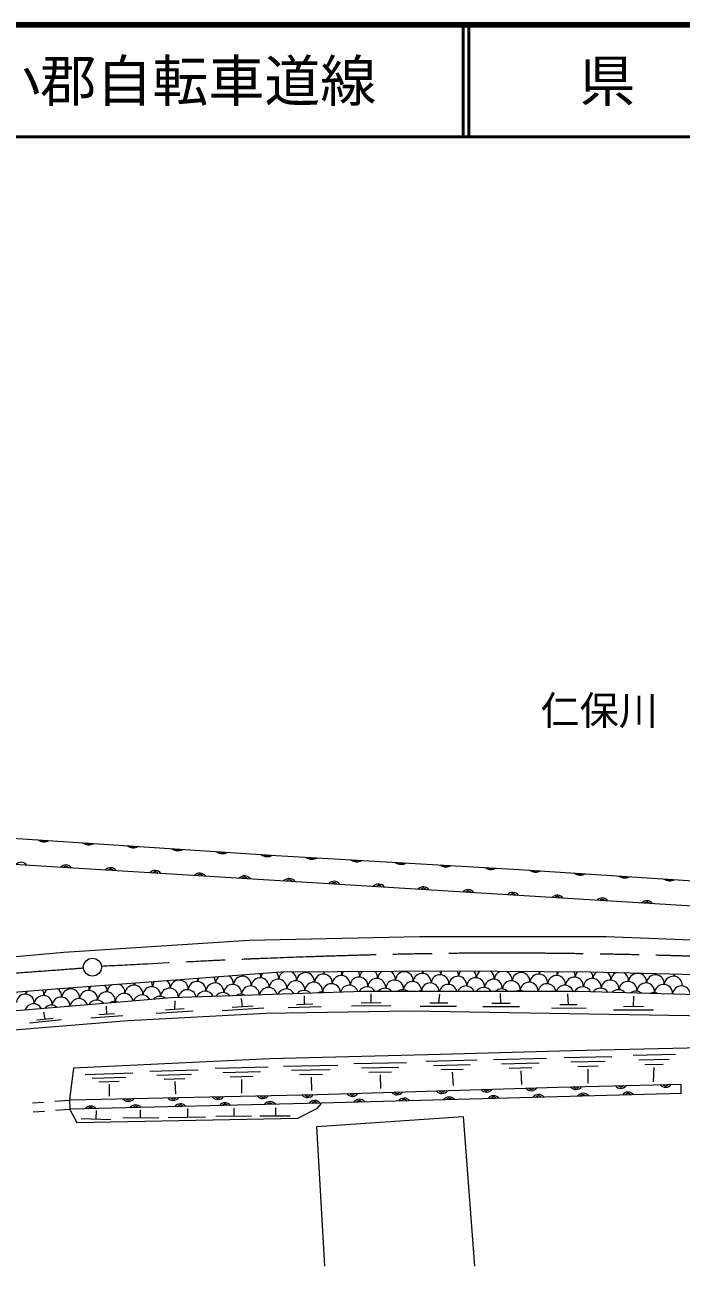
# Model space of a CAD drawing. Units: millimetres, scale not verified. Extents: x 40000 to 680000, y 20000 to 380000.
# Drawn here: x 258585 to 317211, y 269197 to 380000 of the extents above; entities that cross this region are included whole.
import ezdxf
from ezdxf.enums import TextEntityAlignment as Align

# ---------------------------------------------------------------- set-up
doc = ezdxf.new("R2010")
doc.units = ezdxf.units.MM
doc.header["$LTSCALE"] = 1000
doc.linetypes.add('CHAIN', pattern=[18.5, 12, -1.5, 3.5, -1.5])
for name, color, linetype, lineweight in [('M-BGD', 7, 'Continuous', 13), ('M-BMK', 2, 'CHAIN', 13), ('M-BMK-SRVR', 3, 'Continuous', 13), ('M-TTL', 2, 'Continuous', 140), ('M-TTL-LINE', 7, 'Continuous', 50)]:
    doc.layers.add(name, color=color, linetype=linetype, lineweight=lineweight)
doc.layers.add('M-BGD-HTXT', color=7, linetype='Continuous')
doc.layers.add('M-TTL-TXT', color=7, linetype='Continuous')
doc.styles.add('ＭＳ ゴシック', font='')
doc.styles.get('ＭＳ ゴシック').set_extended_font_data('MS Gothic')

msp = doc.modelspace()

# ---------------------------------------------------------------- linework, layer by layer
at = {"layer": 'M-BGD'}
for p, q in [((256572, 307465), (281036, 305854)), ((281373, 303602), (239878, 306113)), ((281036, 305854), (302753, 304608)), ((375471, 297769), (281373, 303602)), ((302753, 304608), (331721, 302741)), ((278633, 298255), (262071, 297184)), ((293877, 298584), (278633, 298255)), ((310522, 298584), (293877, 298584)), ((328403, 297925), (310522, 298584)), ((262071, 297184), (250205, 296112)), ((270891, 294657), (281456, 295481)), ((281456, 295481), (296618, 295563)), ((296618, 295563), (309143, 295481)), ((309143, 295481), (324753, 295078)), ((249186, 292982), (261283, 293949)), ((261283, 293949), (270891, 294657)), ((288821, 293723), (271681, 293146)), ((308020, 293723), (288821, 293723)), ((329820, 293101), (308020, 293723)), ((271681, 293146), (256767, 291910)), ((271981, 292108), (272014, 292877)), ((278041, 292349), (277953, 293091)), ((284315, 292573), (282840, 292539)), ((283577, 292556), (283577, 293332)), ((290401, 292706), (288635, 292684)), ((289518, 292695), (289511, 293508)), ((296357, 292663), (294746, 292663)), ((295552, 292663), (295654, 293483)), ((301935, 292644), (300294, 292637)), ((301114, 292641), (301085, 293527)), ((307929, 292521), (306376, 292536)), ((307152, 292529), (307094, 293496)), ((312957, 292357), (312972, 293302)), ((260392, 291238), (260271, 291864)), ((267328, 291548), (264493, 291328)), ((266608, 291735), (265191, 291625)), ((265900, 291680), (265867, 292405)), ((280120, 291752), (267814, 291093)), ((273629, 291962), (270311, 291742)), ((272810, 292163), (271151, 292053)), ((279935, 292219), (276205, 291984)), ((278973, 292408), (277108, 292290)), ((292974, 291972), (280120, 291752)), ((285052, 292331), (282103, 292263)), ((291286, 292446), (287755, 292402)), ((321320, 291477), (292974, 291972)), ((297129, 292390), (293906, 292390)), ((302765, 292352), (299484, 292338)), ((308725, 292192), (305619, 292221)), ((314725, 292050), (311180, 292035)), ((313843, 292361), (312071, 292354)), ((267814, 291093), (256498, 290159)), ((261871, 291172), (258993, 290886)), ((261111, 291309), (259672, 291166)), ((295727, 288088), (280510, 287703)), ((307458, 288418), (295727, 288088)), ((319031, 288686), (307458, 288418)), ((312908, 288044), (316713, 288112)), ((280510, 287703), (262931, 286879)), ((275585, 286884), (280320, 286986)), ((281699, 287060), (286553, 287145)), ((287964, 287277), (292664, 287379)), ((294417, 287501), (298997, 287621)), ((295093, 287121), (298365, 287207)), ((300455, 287643), (305189, 287763)), ((301151, 287256), (304533, 287341)), ((306763, 287831), (311024, 287922)), ((307367, 287429), (310411, 287494)), ((307971, 287027), (309797, 287066)), ((313434, 287624), (316152, 287673)), ((313961, 287204), (315592, 287233)), ((262931, 286879), (262581, 284063)), ((263983, 286312), (268222, 286449)), ((264593, 285977), (267620, 286074)), ((269750, 286596), (274057, 286732)), ((270391, 286245), (273467, 286343)), ((271032, 285895), (272878, 285954)), ((276260, 286496), (279641, 286569)), ((276934, 286107), (278963, 286151)), ((282403, 286682), (285870, 286743)), ((283108, 286304), (285188, 286341)), ((284155, 286062), (284188, 284892)), ((288644, 286892), (292002, 286966)), ((289325, 286508), (291339, 286552)), ((290338, 286264), (290366, 285066)), ((295769, 286741), (297732, 286792)), ((296765, 286502), (296831, 285310)), ((301847, 286868), (303876, 286919)), ((302875, 286624), (302936, 285410)), ((308881, 286770), (308866, 285524)), ((314765, 286932), (314714, 285643)), ((265202, 285641), (267018, 285700)), ((266112, 285434), (266123, 284368)), ((271972, 285678), (272049, 284568)), ((277948, 285861), (277942, 284652)), ((284727, 284517), (306224, 285177)), ((306224, 285177), (317192, 285452)), ((317192, 285452), (317170, 284649)), ((259267, 283763), (260264, 283841)), ((261261, 283920), (262533, 284019)), ((262581, 284063), (262613, 283184)), ((262680, 284041), (284727, 284517)), ((285056, 283748), (262680, 283199)), ((284740, 283313), (285098, 283720)), ((317248, 284615), (285056, 283748)), ((259338, 282962), (260335, 283037)), ((261332, 283113), (262554, 283205)), ((262613, 283184), (263221, 282012)), ((264970, 282324), (264998, 283081)), ((268913, 282448), (268918, 283164)), ((273158, 282454), (273150, 283273)), ((278845, 282592), (275644, 282548)), ((277289, 282617), (277279, 283303)), ((279562, 282624), (282274, 282624)), ((281008, 282671), (281009, 283332)), ((282978, 282409), (284740, 283313)), ((284670, 281671), (297740, 282570)), ((297740, 282570), (298753, 269199)), ((263221, 282012), (282978, 282409)), ((263627, 282367), (266264, 282293)), ((267343, 282462), (270555, 282451)), ((271380, 282462), (274711, 282516)), ((285396, 269197), (284670, 281671))]:
    msp.add_line(p, q, dxfattribs=at)
for centre, radius, start, end in [((260292, 307980), 908, 232.83298, 299.62996), ((260267, 307601), 454, 232.83298, 299.62996), ((264284, 307717), 908, 232.83298, 299.62996), ((264259, 307339), 454, 232.83298, 299.62996), ((268275, 307454), 908, 232.83298, 299.62996), ((268250, 307076), 454, 232.83298, 299.62996), ((272266, 307191), 908, 232.83298, 299.62996), ((272241, 306813), 454, 232.83298, 299.62996), ((276258, 306928), 908, 232.83298, 299.62996), ((276233, 306550), 454, 232.83298, 299.62996), ((280249, 306665), 908, 232.83298, 299.62996), ((280224, 306287), 454, 232.83298, 299.62996), ((258247, 304626), 625, 33.40669, 139.6669), ((262239, 304384), 625, 33.40669, 139.6669), ((262251, 304571), 312, 33.40669, 139.6669), ((266232, 304142), 625, 33.40669, 139.6669), ((284236, 306430), 908, 233.32002, 300.11699), ((284214, 306051), 454, 233.32002, 300.11699), ((288229, 306201), 908, 233.32002, 300.11699), ((288207, 305822), 454, 233.32002, 300.11699), ((292223, 305972), 908, 233.32002, 300.11699), ((292201, 305593), 454, 233.32002, 300.11699), ((296216, 305743), 908, 233.32002, 300.11699), ((296194, 305364), 454, 233.32002, 300.11699), ((300209, 305514), 908, 233.32002, 300.11699), ((300188, 305135), 454, 233.32002, 300.11699), ((266243, 304329), 312, 33.40669, 139.6669), ((270225, 303901), 625, 33.40669, 139.6669), ((270236, 304088), 312, 33.40669, 139.6669), ((274217, 303659), 625, 33.40669, 139.6669), ((274229, 303846), 312, 33.40669, 139.6669), ((278210, 303417), 625, 33.40669, 139.6669), ((278221, 303605), 312, 33.40669, 139.6669), ((282202, 303175), 625, 33.32279, 139.58299), ((282214, 303362), 312, 33.32279, 139.58299), ((304208, 305274), 908, 232.91245, 299.70943), ((304183, 304896), 454, 232.91245, 299.70943), ((308199, 305017), 908, 232.91245, 299.70943), ((308175, 304639), 454, 232.91245, 299.70943), ((312191, 304760), 908, 232.91245, 299.70943), ((312167, 304381), 454, 232.91245, 299.70943), ((316183, 304502), 908, 232.91245, 299.70943), ((316158, 304124), 454, 232.91245, 299.70943), ((286194, 302927), 625, 33.32279, 139.58299), ((286206, 303114), 312, 33.32279, 139.58299), ((290187, 302680), 625, 33.32279, 139.58299), ((290198, 302867), 312, 33.32279, 139.58299), ((294179, 302432), 625, 33.32279, 139.58299), ((294191, 302619), 312, 33.32279, 139.58299), ((298171, 302185), 625, 33.32279, 139.58299), ((298183, 302372), 312, 33.32279, 139.58299), ((302164, 301937), 625, 33.32279, 139.58299), ((302175, 302124), 312, 33.32279, 139.58299), ((306156, 301690), 625, 33.32279, 139.58299), ((306168, 301877), 312, 33.32279, 139.58299), ((310148, 301442), 625, 33.32279, 139.58299), ((310160, 301629), 312, 33.32279, 139.58299), ((314141, 301195), 625, 33.32279, 139.58299), ((314152, 301382), 312, 33.32279, 139.58299), ((272372, 293942), 799, 355.23636, 175.23636), ((273235, 294672), 799, 172.31503, 175.23636), ((271643, 294805), 799, 355.23636, 358.13418), ((273235, 294672), 799, 355.23636, 16.22316), ((274828, 294539), 799, 152.86136, 175.23636), ((274828, 294539), 799, 355.23636, 35.67682), ((276420, 294407), 799, 127.64052, 175.23636), ((276420, 294407), 799, 355.23636, 60.89766), ((278013, 294274), 799, 355.23636, 175.23636), ((277283, 295136), 799, 355.23636, 4.52819), ((278876, 295004), 799, 165.69568, 175.23636), ((279605, 294141), 799, 355.23636, 175.23636), ((278876, 295004), 799, 355.23636, 22.84251), ((280468, 294871), 799, 145.03303, 175.23636), ((281198, 294008), 799, 355.23636, 175.23636), ((280468, 294871), 799, 355.23636, 43.50515), ((282061, 294738), 799, 115.52728, 175.23636), ((282061, 294738), 799, 355.23636, 65.10512), ((283653, 294606), 799, 355.23636, 175.23636), ((282923, 295468), 799, 355.23636, 0.1567), ((284516, 295336), 799, 170.27805, 175.23636), ((285246, 294473), 799, 355.23636, 175.23636), ((284516, 295336), 799, 355.23636, 10.35435), ((286109, 295203), 799, 159.74374, 175.23636), ((286839, 294340), 799, 355.23636, 175.23636), ((286109, 295203), 799, 355.23636, 20.88865), ((287701, 295070), 799, 148.41344, 175.23636), ((288431, 294207), 799, 355.23636, 175.23636), ((287701, 295070), 799, 355.23636, 32.21896), ((289294, 294937), 799, 135.44084, 175.23636), ((290024, 294075), 799, 355.23636, 175.23636), ((289294, 294937), 799, 355.23636, 45.19156), ((290886, 294805), 799, 118.35194, 175.23636), ((291616, 293942), 799, 355.23636, 175.23636), ((290886, 294805), 799, 355.23636, 62.28046), ((292479, 294672), 799, 355.23636, 175.23636), ((291749, 295535), 799, 355.23636, 358.89088), ((293342, 295402), 799, 171.56096, 175.23636), ((294072, 294539), 799, 355.23636, 175.23636), ((293342, 295402), 799, 355.23636, 9.07144), ((294934, 295269), 799, 161.08982, 175.23636), ((295664, 294407), 799, 355.23636, 175.23636), ((294934, 295269), 799, 355.23636, 19.54258), ((296527, 295136), 799, 149.89259, 175.23636), ((297257, 294274), 799, 355.23636, 175.23636), ((296527, 295136), 799, 355.23636, 29.57239), ((298119, 295004), 799, 139.00183, 175.23636), ((298849, 294141), 799, 355.23636, 175.23636), ((298119, 295004), 799, 355.23636, 39.88566), ((299712, 294871), 799, 126.7497, 175.23636), ((300442, 294008), 799, 355.23636, 175.23636), ((299712, 294871), 799, 355.23636, 52.13779), ((301305, 294738), 799, 109.02894, 175.23636), ((301305, 294738), 799, 355.23636, 69.85856), ((302897, 294606), 799, 355.23636, 175.23636), ((302167, 295468), 799, 355.23636, 0.48693), ((303760, 295336), 799, 169.95002, 175.23636), ((304490, 294473), 799, 355.23636, 175.23636), ((303760, 295336), 799, 355.23636, 8.93747), ((305352, 295203), 799, 161.28365, 175.23636), ((306082, 294340), 799, 355.23636, 175.23636), ((305352, 295203), 799, 355.23636, 17.60384), ((306945, 295070), 799, 152.1594, 175.23636), ((307675, 294207), 799, 355.23636, 175.23636), ((306945, 295070), 799, 355.23636, 26.7281), ((308538, 294937), 799, 142.2048, 175.23636), ((309268, 294075), 799, 355.23636, 175.23636), ((308538, 294937), 799, 355.23636, 36.6827), ((310130, 294805), 799, 130.69077, 175.23636), ((310860, 293942), 799, 355.23636, 175.23636), ((310130, 294805), 799, 355.23636, 48.19673), ((311723, 294672), 799, 115.46808, 175.23636), ((311723, 294672), 799, 355.23636, 63.41941), ((313315, 294539), 799, 355.23636, 175.23636), ((312585, 295402), 799, 355.23636, 357.56448), ((314178, 295269), 799, 172.90301, 175.23636), ((314908, 294407), 799, 355.23636, 175.23636), ((314178, 295269), 799, 355.23636, 3.87897), ((315771, 295136), 799, 166.52058, 175.23636), ((316501, 294274), 799, 355.23636, 175.23636), ((315771, 295136), 799, 355.23636, 10.2614), ((317363, 295004), 799, 159.98425, 175.23636), ((257906, 293544), 799, 355.23636, 14.06698), ((259499, 293411), 799, 155.25038, 175.23636), ((259499, 293411), 799, 355.23636, 33.98149), ((261092, 293278), 799, 130.18611, 175.23636), ((261092, 293278), 799, 355.23636, 58.4013), ((262684, 293146), 799, 355.23636, 175.23636), ((261954, 294008), 799, 355.23636, 3.14834), ((263547, 293876), 799, 167.14475, 175.23636), ((264277, 293013), 799, 355.23636, 175.23636), ((263547, 293876), 799, 355.23636, 21.44266), ((265139, 293743), 799, 146.72569, 175.23636), ((265869, 292880), 799, 355.23636, 175.23636), ((265139, 293743), 799, 355.23636, 41.86172), ((266732, 293610), 799, 116.69331, 175.23636), ((266732, 293610), 799, 355.23636, 71.89409), ((268325, 293477), 799, 355.23636, 175.23636), ((267595, 294340), 799, 355.23636, 9.71281), ((269187, 294207), 799, 160.1337, 175.23636), ((269917, 293345), 799, 355.23636, 175.23636), ((269187, 294207), 799, 355.23636, 28.4537), ((270780, 294075), 799, 137.90578, 175.23636), ((271510, 293212), 799, 358.97824, 175.23636), ((270780, 294075), 799, 355.23636, 50.6324), ((273102, 293079), 799, 11.66402, 171.46713), ((273965, 293809), 799, 355.23636, 175.23636), ((274695, 292947), 799, 24.88283, 158.24831), ((275558, 293677), 799, 355.23636, 175.23636), ((277150, 293544), 799, 355.23636, 175.23636), ((278743, 293411), 799, 359.9914, 175.23636), ((280335, 293278), 799, 13.34428, 170.43469), ((281928, 293146), 799, 27.37679, 156.40218), ((282791, 293876), 799, 355.23636, 175.23636), ((283521, 293013), 799, 43.34416, 140.43481), ((284383, 293743), 799, 355.23636, 175.23636), ((285113, 292880), 799, 65.23701, 118.54196), ((285976, 293610), 799, 2.82552, 175.23636), ((287568, 293477), 799, 16.25179, 167.52718), ((289161, 293345), 799, 27.29616, 153.21917), ((290754, 293212), 799, 38.65877, 141.34123), ((292346, 293079), 799, 52.2577, 127.7423), ((293209, 293809), 799, 355.23636, 175.23636), ((293939, 292947), 799, 73.10971, 106.89029), ((294801, 293677), 799, 2.48527, 175.23636), ((296394, 293544), 799, 12.09033, 167.90967), ((297987, 293411), 799, 22.05797, 157.94203), ((299579, 293278), 799, 32.79504, 147.20496), ((301172, 293146), 799, 45.05023, 134.94977), ((302035, 293876), 799, 355.23636, 175.23636), ((302764, 293013), 799, 60.90532, 119.09468), ((303627, 293743), 799, 357.17055, 175.23636), ((305220, 293610), 799, 5.47046, 173.29742), ((306812, 293477), 799, 13.90179, 164.86609), ((308405, 293345), 799, 22.67069, 156.09719), ((309997, 293212), 799, 31.85657, 146.70135), ((311590, 293079), 799, 40.06436, 136.92077), ((312453, 293809), 799, 355.23636, 175.23636), ((313183, 292947), 799, 49.49383, 127.4913), ((314045, 293677), 799, 355.23636, 175.23636), ((315638, 293544), 799, 355.57937, 175.23636), ((317231, 293411), 799, 2.0919, 174.89323), ((258636, 292681), 799, 355.23636, 175.23636), ((259366, 291819), 799, 26.92759, 162.89417), ((260229, 292548), 799, 355.23636, 175.23636), ((261822, 292416), 799, 358.78298, 175.23636), ((263414, 292283), 799, 18.16991, 171.65185), ((265007, 292150), 799, 39.34483, 150.47693), ((266599, 292018), 799, 69.27447, 120.54728), ((267462, 292748), 799, 9.71966, 175.23636), ((269055, 292615), 799, 29.74121, 160.08055), ((270647, 292482), 799, 54.02673, 135.79503), ((276288, 292814), 799, 39.66501, 143.51881), ((277880, 292681), 799, 59.48499, 124.29398), ((314775, 292814), 799, 61.46168, 115.52344), ((260959, 291686), 799, 50.22551, 139.59625), ((295825, 285233), 625, 218.62629, 324.88649), ((295831, 285046), 312, 218.62629, 324.88649), ((299823, 285356), 625, 218.62629, 324.88649), ((299829, 285168), 312, 218.62629, 324.88649), ((303821, 285478), 625, 218.62629, 324.88649), ((303827, 285291), 312, 218.62629, 324.88649), ((307822, 285592), 625, 218.30801, 324.56822), ((307826, 285404), 312, 218.30801, 324.56822), ((311820, 285692), 625, 218.30801, 324.56822), ((311825, 285505), 312, 218.30801, 324.56822), ((315819, 285793), 625, 218.30801, 324.56822), ((315824, 285605), 312, 218.30801, 324.56822), ((267838, 284528), 625, 218.10699, 324.36719), ((267842, 284340), 312, 218.10699, 324.36719), ((271837, 284614), 625, 218.10699, 324.36719), ((271841, 284427), 312, 218.10699, 324.36719), ((272479, 283064), 625, 38.27622, 144.53643), ((275836, 284701), 625, 218.10699, 324.36719), ((275840, 284513), 312, 218.10699, 324.36719), ((276478, 283163), 625, 38.27622, 144.53643), ((276473, 283350), 312, 38.27622, 144.53643), ((279835, 284787), 625, 218.10699, 324.36719), ((279839, 284599), 312, 218.10699, 324.36719), ((280477, 283261), 625, 38.27622, 144.53643), ((280472, 283448), 312, 38.27622, 144.53643), ((283834, 284873), 625, 218.10699, 324.36719), ((283838, 284686), 312, 218.10699, 324.36719), ((284476, 283359), 625, 38.27622, 144.53643), ((284471, 283546), 312, 38.27622, 144.53643), ((287829, 284988), 625, 218.62629, 324.88649), ((287835, 284800), 312, 218.62629, 324.88649), ((288475, 283465), 625, 38.41219, 144.67239), ((288470, 283653), 312, 38.41219, 144.67239), ((291827, 285110), 625, 218.62629, 324.88649), ((291833, 284923), 312, 218.62629, 324.88649), ((292474, 283573), 625, 38.41219, 144.67239), ((292469, 283760), 312, 38.41219, 144.67239), ((296472, 283681), 625, 38.41219, 144.67239), ((296467, 283868), 312, 38.41219, 144.67239), ((300471, 283788), 625, 38.41219, 144.67239), ((300466, 283976), 312, 38.41219, 144.67239), ((304469, 283896), 625, 38.41219, 144.67239), ((304464, 284083), 312, 38.41219, 144.67239), ((308468, 284004), 625, 38.41219, 144.67239), ((308463, 284191), 312, 38.41219, 144.67239), ((312466, 284111), 625, 38.41219, 144.67239), ((312461, 284299), 312, 38.41219, 144.67239), ((264482, 282868), 625, 38.27622, 144.53643), ((264477, 283056), 312, 38.27622, 144.53643), ((268480, 282966), 625, 38.27622, 144.53643), ((268476, 283154), 312, 38.27622, 144.53643), ((272475, 283252), 312, 38.27622, 144.53643)]:
    msp.add_arc(centre, radius, start, end, dxfattribs=at)
at = {"layer": 'M-BMK'}
for points, knots in [([(363858, 293877), (351988, 294720), (340128, 295734), (328246, 296406), (324209, 296635), (320168, 296808), (316126, 296917), (310220, 297077), (304311, 297170), (298403, 297130), (292258, 297089), (286114, 296889), (279973, 296662), (275145, 296483), (270321, 296193), (265494, 295959)], [0, 0, 0, 0, 1, 1, 1, 2, 2, 2, 3, 3, 3, 4, 4, 4, 5, 5, 5, 5]), ([(263761, 295791), (256366, 295190), (248947, 294838), (241576, 293990), (237276, 293495), (232986, 292874), (228732, 292073), (224824, 291337), (220937, 290469), (217101, 289421), (213455, 288425), (209909, 287095), (206301, 285970), (202039, 284641), (197750, 283403), (193488, 282072), (191823, 281552), (190179, 280961), (188504, 280474), (186802, 279980), (185094, 279497), (183360, 279132), (181977, 278842), (180569, 278685), (179174, 278461)], [0, 0, 0, 0, 1, 1, 1, 2, 2, 2, 3, 3, 3, 4, 4, 4, 5, 5, 5, 6, 6, 6, 7, 7, 7, 8, 8, 8, 8])]:
    msp.add_open_spline(points, degree=3, knots=knots, dxfattribs=at)
at = {"layer": 'M-BMK-SRVR'}
msp.add_circle((264625, 295891), 800, dxfattribs=at)
at = {"layer": 'M-TTL'}
msp.add_line((680000, 380000), (40000, 380000), dxfattribs=at)
at = {"layer": 'M-TTL-LINE'}
for p, q in [((297750, 380000), (297750, 370000)), ((298250, 380000), (298250, 370000)), ((40000, 370000), (680000, 370000))]:
    msp.add_line(p, q, dxfattribs=at)

# ---------------------------------------------------------------- texts
at = {"layer": 'M-BGD-HTXT', "style": 'ＭＳ ゴシック'}
msp.add_text('仁保川', height=2566, dxfattribs=at).set_placement((304641, 316748), align=Align.BOTTOM_LEFT)
at = {"layer": 'M-TTL-TXT', "style": 'ＭＳ ゴシック'}
msp.add_text('一般県道\u3000山口防府小郡自転車道線', height=3666, dxfattribs=at).set_placement((209969, 375000), align=Align.MIDDLE_LEFT)
msp.add_text('県\u3000名', height=3666, dxfattribs=at).set_placement((315625, 375000), align=Align.MIDDLE_CENTER)

doc.saveas('drawing.dxf')
